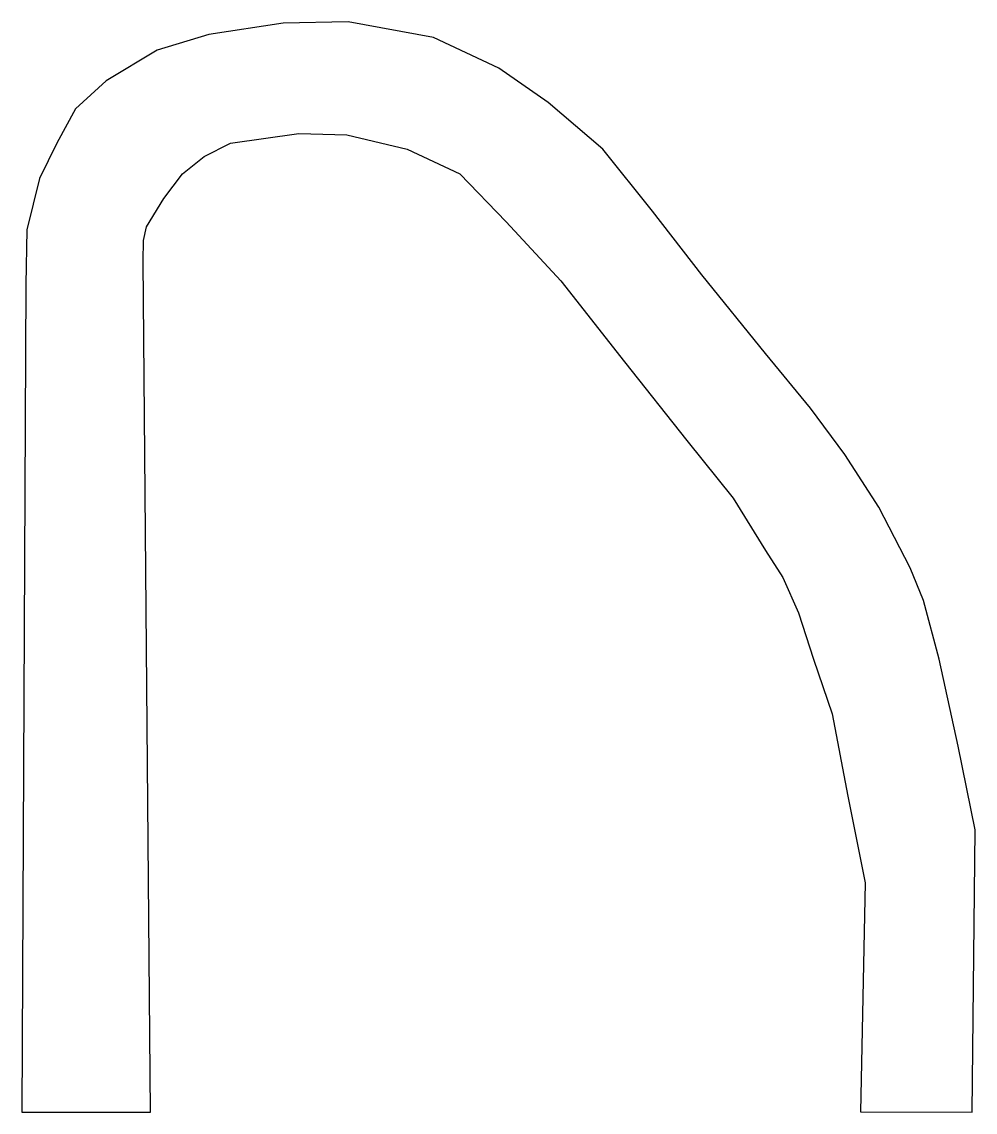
# Model space of a CAD drawing. Extents: x 0.7 to 17.4, y 0.2 to 19.2.
import ezdxf

# ---------------------------------------------------------------- set-up
doc = ezdxf.new("R2010")
doc.units = 0
doc.layers.get('0').update_dxf_attribs({"linetype": 'CONTINUOUS'})

msp = doc.modelspace()

# ---------------------------------------------------------------- linework, layer by layer
at = {"color": 7}
msp.add_lwpolyline([(6.420556, 19.205139), (5.282847, 19.178695), (3.986389, 18.984667), (3.086806, 18.711264), (2.196042, 18.173278), (1.658056, 17.688209), (1.331736, 17.088486), (1.031875, 16.471125), (0.811389, 15.571542), (0.79375, 14.619042), (0.723194, 0.163987), (2.972153, 0.163987), (2.839861, 15.024736), (2.848681, 15.386334), (2.901597, 15.624459), (3.201458, 16.118347), (3.527778, 16.5505), (3.907014, 16.850361), (4.365625, 17.088486), (5.55625, 17.256056), (6.394097, 17.229612), (7.452431, 16.982667), (8.369653, 16.550514), (9.181042, 15.712667), (10.133542, 14.680778), (11.244792, 13.269667), (12.329583, 11.893834), (13.140972, 10.888445), (13.705417, 9.971223), (14.005278, 9.503778), (14.278681, 8.886417), (14.543264, 8.075028), (14.869583, 7.122528), (15.142986, 5.684945), (15.442847, 4.168), (15.363472, 0.172806), (17.312569, 0.164057), (17.365486, 5.094112), (17.065625, 6.55814), (16.739306, 8.075085), (16.465903, 9.09814), (16.227778, 9.67139), (15.680972, 10.729723), (15.090069, 11.646946), (14.490347, 12.458334), (13.705417, 13.410834), (12.594167, 14.786682), (11.729861, 15.897932), (10.865556, 16.982724), (9.913056, 17.794112), (9.04875, 18.393835), (7.911042, 18.931821), (6.420556, 19.205139)], dxfattribs=at)

doc.saveas('drawing.dxf')
